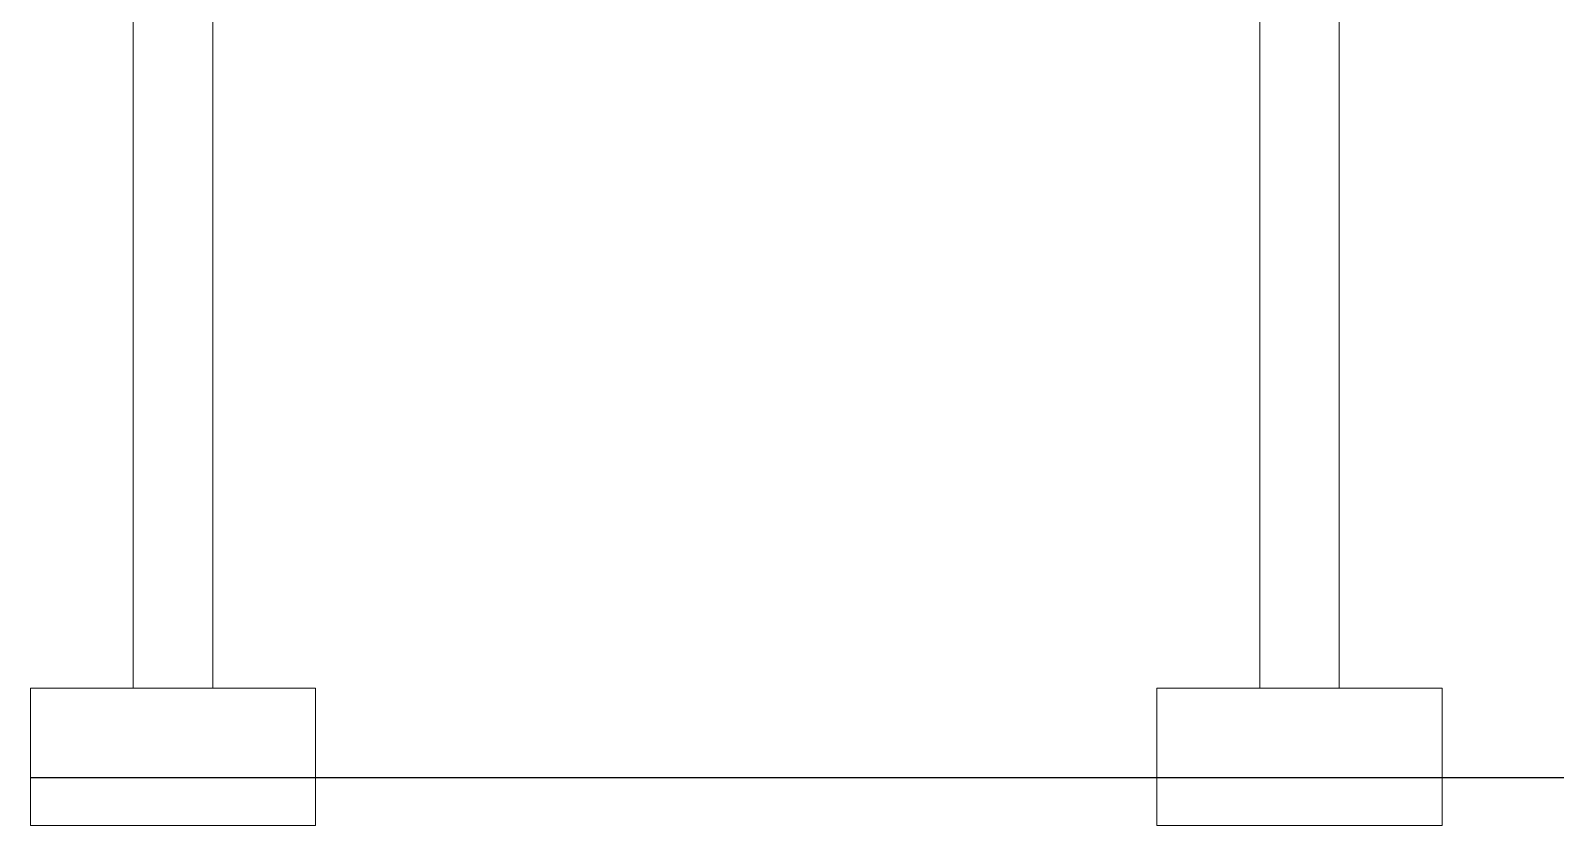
# Model space of a CAD drawing. Header units: millimetres. Extents: x 0 to 18896, y 0 to 22137.
# Drawn here: x 0 to 6674, y 0 to 3477 of the extents above; entities that cross this region are included whole.
import ezdxf

# ---------------------------------------------------------------- set-up
doc = ezdxf.new("R2010")
doc.units = ezdxf.units.MM
doc.layers.add('Background_Concrete_ Reinforced', color=7, linetype='Continuous', lineweight=9)

# ---------------------------------------------------------------- blocks, each defined once
blk = doc.blocks.new('Section Plane (1)__section__MainBuilding.dwg__param__0%7Cnone', base_point=(21562.4, -14674.7))
blk.add_line((2834.4, -18274.7), (21730.4, -18274.7))
at = {"layer": 'Background_Concrete_ Reinforced'}
for p, q in [((3284.4, -17884.7), (3284.4, -14924.7)), ((3632.4, -14924.7), (3632.4, -17884.7)), ((8214.4, -17884.7), (8214.4, -14924.7)), ((8562.4, -14924.7), (8562.4, -17884.7)), ((2834.4, -17884.7), (4082.4, -17884.7)), ((2834.4, -17884.7), (2834.4, -18484.7)), ((4082.4, -17884.7), (4082.4, -18484.7)), ((7764.4, -17884.7), (9012.4, -17884.7)), ((7764.4, -17884.7), (7764.4, -18484.7)), ((9012.4, -17884.7), (9012.4, -18484.7)), ((4082.4, -18484.7), (2834.4, -18484.7)), ((9012.4, -18484.7), (7764.4, -18484.7))]:
    blk.add_line(p, q, dxfattribs=at)

msp = doc.modelspace()

# ---------------------------------------------------------------- block references
msp.add_blockref('Section Plane (1)__section__MainBuilding.dwg__param__0%7Cnone', (18728, 3810))

doc.saveas('drawing.dxf')
